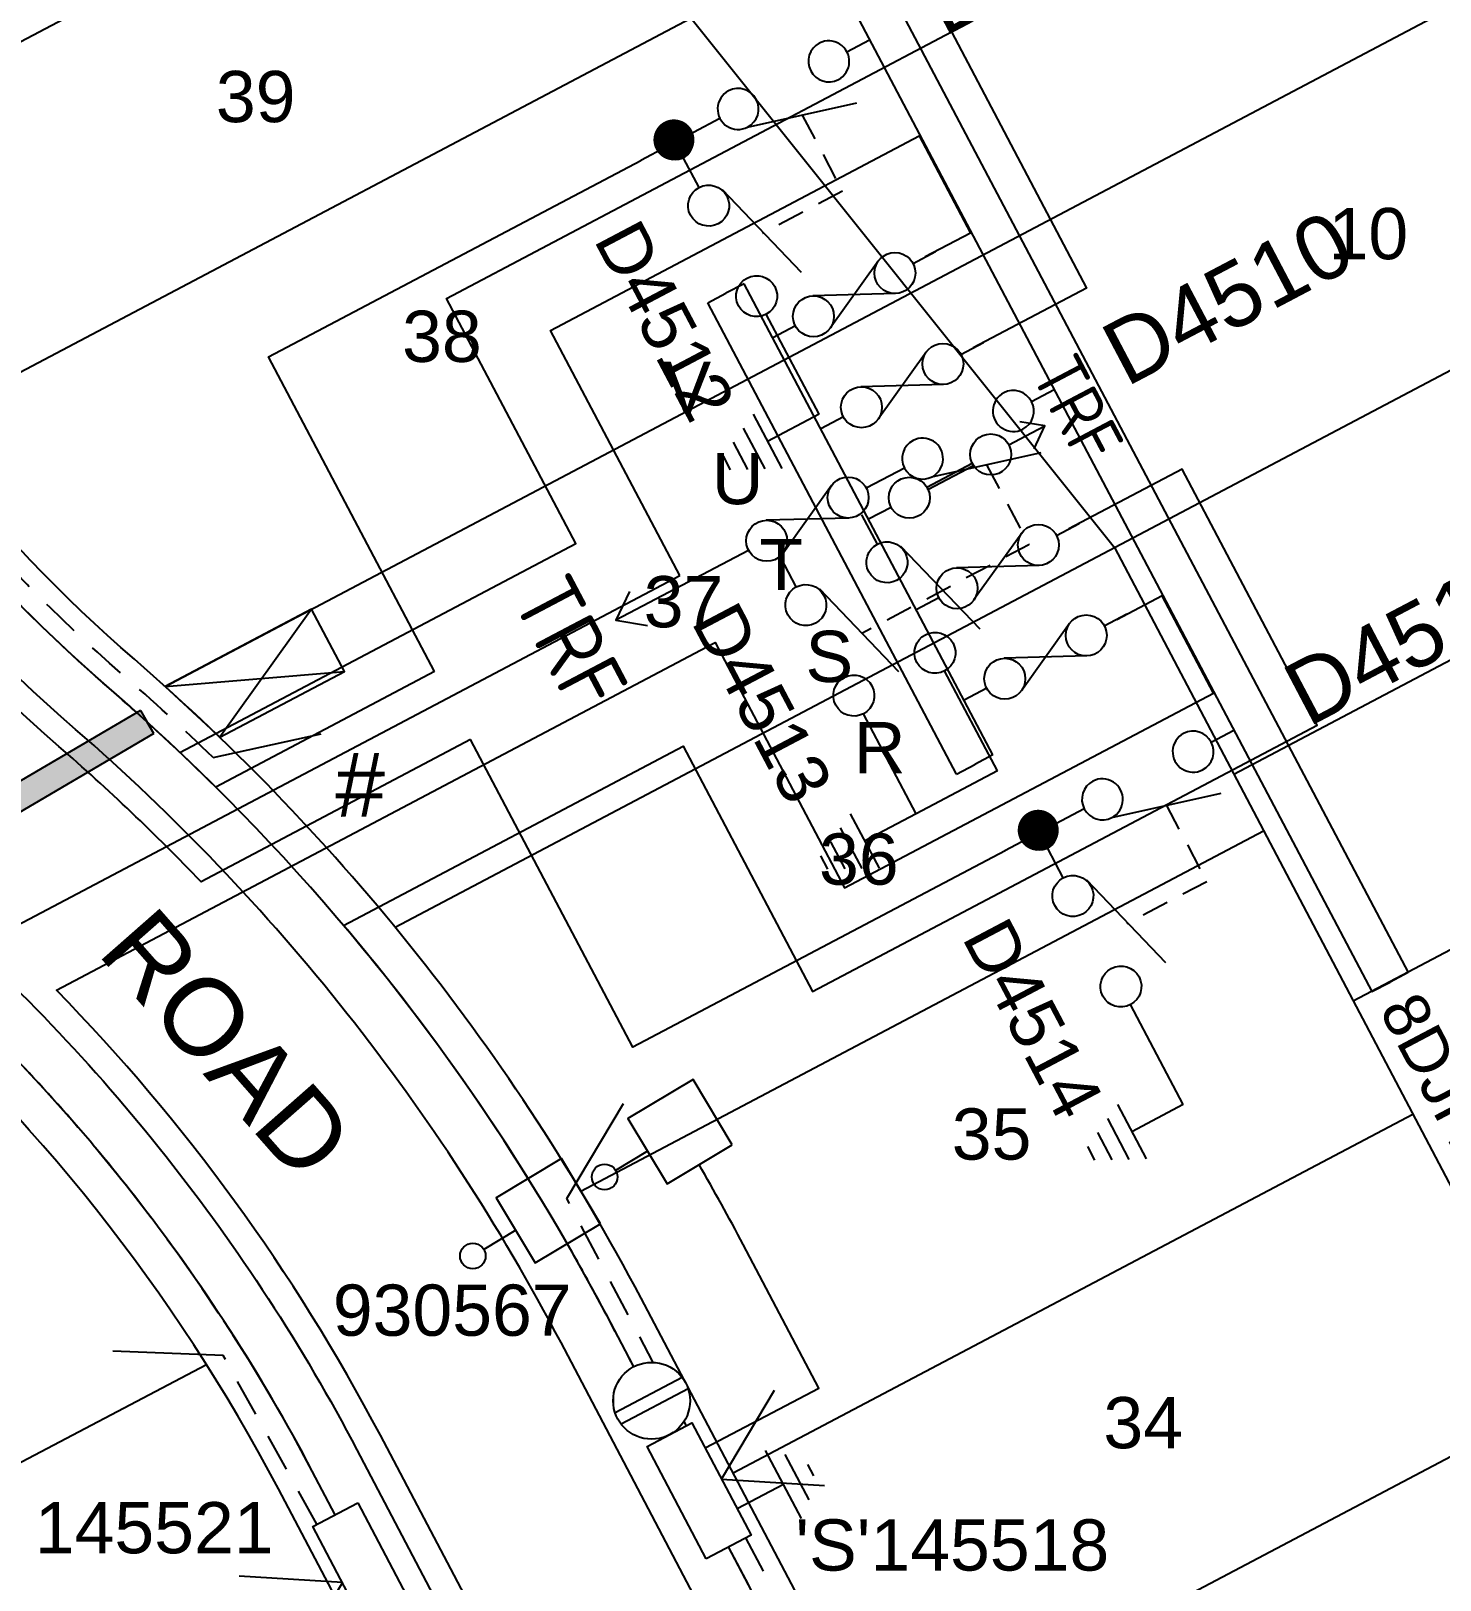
# Model space of a CAD drawing. Header units: metres. Extents: x 303535 to 303956, y 6270025 to 6270431.
# Drawn here: x 303703.1 to 303758.1, y 6270239 to 6270299.5 of the extents above; entities that cross this region are included whole.
import ezdxf
from ezdxf.enums import TextEntityAlignment as Align

# ---------------------------------------------------------------- set-up
doc = ezdxf.new("R2010")
doc.units = ezdxf.units.M
doc.header["$LTSCALE"] = 0.7
for name, pattern in [('A', [0]), ('Cable Exist OH', [1, 1, 0]), ('CENTERX2', [101.6, 63.5, -12.7, 12.7, -12.7]), ('Dash', [5, 3, -2]), ('IE Trench LV', [6.5, 5, -1.5])]:
    doc.linetypes.add(name, pattern=pattern)
doc.layers.get('0').update_dxf_attribs({"color": 6})
for name, color, linetype in [('_User Miscellaneous1', 3, 'Continuous'), ('_User Miscellaneous11', 7, 'Continuous'), ('_User Miscellaneous4', 7, 'Continuous'), ('_User Miscellaneous7', 150, 'Continuous'), ('_User Miscellaneous8', 7, 'Continuous'), ('Cadastre Developer_SP_NEW', 4, 'Continuous'), ('Cadastre Roads_SP_NEW', 8, 'Continuous'), ('Duct_SP_NEW', 2, 'Continuous'), ('Equip_HV_NEW', 1, 'Continuous'), ('Equip_LV_MOD', 5, 'Continuous'), ('Equip_LV_NEW', 5, 'Continuous'), ('Mains_HV_NEW_U72', 2, 'Continuous'), ('Mains_LV_NEW_R6', 2, 'Continuous'), ('Mains_LV_NEW_T84', 2, 'Continuous'), ('Services_SP_NEW_UG', 2, 'Continuous'), ('Sub_LV_EXT', 5, 'Continuous'), ('Sub_SP_NEW', 2, 'Continuous'), ('SupportsUG_SP_LV_NEW', 2, 'Continuous'), ('SupportsUG_SP_LV_SL_NEW', 2, 'Continuous'), ('Trench_SP_NEW', 2, 'Continuous')]:
    doc.layers.add(name, color=color, linetype=linetype)
doc.layers.add('_User Miscellaneous5', color=7, linetype='Continuous', lineweight=35)
doc.layers.add('_User Notes', color=7, linetype='Continuous', plot=False)
doc.styles.add('ARIAL', font='arial.ttf', dxfattribs={"height": 2})
doc.styles.add('iecARIAL', font='arial.ttf', dxfattribs={"height": 2})
doc.styles.add('IESYMBOL1', font='isocp.shx')
doc.styles.add('POLE_LABEL', font='arial.ttf')
doc.styles.add('SL_LABEL', font='arial.ttf')
doc.styles.get("Standard").update_dxf_attribs({"font": 'arial.ttf'})
doc.styles.add('style1', font='iso3098b.shx')
doc.styles.add('SWG_LABEL', font='arial.ttf')
doc.styles.add('SWITCH_LABEL', font='arial.ttf', dxfattribs={"height": 2.5})
doc.linetypes.add('Cable New UG', pattern='A,8,-1,["x",style1,S=3.5,R=0,X=0.35,Y=-1],-3.5', length=12.5)
doc.linetypes.add('Cable Z', pattern='A,8,-1,["Z",Standard,S=2.5,R=0,X=0.35,Y=-1.25],-3.5', length=12.5)
doc.linetypes.add('IE Trench HV', pattern='A,8,-2,["/",style1,S=2.5,R=0,X=0.1,Y=-1],-4.5', length=14.5)

# ---------------------------------------------------------------- blocks, each defined once
blk = doc.blocks.new('*U49')
at = {"layer": '_User Miscellaneous7', "lineweight": -3}
blk.add_lwpolyline([(0, -3.03), (0, -1.58)], dxfattribs=at)
blk.add_lwpolyline([(-1.485, -6), (1.485, -6), (1.485, -3.03), (-1.485, -3.03)], close=True, dxfattribs=at)
blk.add_circle((0, -1.08), 0.5, dxfattribs=at)
at = {"layer": '_User Miscellaneous8', "color": 2, "lineweight": -3}
blk.add_lwpolyline([(-1.485, 0), (1.485, 0), (1.485, 2.97), (-1.485, 2.97)], close=True, dxfattribs=at)
at = {"style": 'POLE_LABEL', "flags": 9}
blk.add_attdef('STRUCTURE_PLANT_NUMBER', text='', height=0.2, dxfattribs=at).set_placement((1.641, 1.727), align=Align.MIDDLE_LEFT)
for tag, flags, p in [('STREET_CODE', 9, (1.641, 1.485)), ('COLUMN_TYPE', 9, (1.641, 1.285)), ('OWNED_BY', 9, (1.641, 1.085)), ('OPERATED_BY', 9, (1.641, 0.885)), ('MAINTAINED_BY', 9, (1.641, 0.685)), ('STATE', 9, (1.641, 0.485)), ('USAGE', 9, (1.641, 0.285)), ('LEGEND', 9, (1.641, 0.085)), ('SUBURB', 9, (1.641, -0.315)), ('STREETNAME', 9, (1.641, -0.515)), ('PARENT', 9, (1.641, -0.115)), ('LOCATION', 9, (1.641, -0.715)), ('NOTES', 9, (1.641, -0.915)), ('LABEL_ALIGNMENT', 9, (1.641, -1.115)), ('Z', 1, (1.641, -1.315))]:
    blk.add_attdef(tag, text='', height=0.2, dxfattribs=dict(flags=flags)).set_placement(p, align=Align.MIDDLE_LEFT)
at = {"layer": '_User Miscellaneous5', "style": 'ARIAL', "flags": 8}
blk.add_attdef('ASSET_NUM', text='', height=2, dxfattribs=at).set_placement((2, 3.485), align=Align.MIDDLE_LEFT)
blk = doc.blocks.new('*U61')
at = {"layer": '_User Miscellaneous8', "color": 2}
blk.add_line((0, 0), (0, 1.45), dxfattribs=at)
blk.add_circle((0, 1.95), 0.5, dxfattribs=at)
for tag, p, flags in [('Z', (0, 0), 1), ('OPERATED_BY', (0, -9.607), 9)]:
    blk.add_attdef(tag, p, '', height=0.2, dxfattribs=dict(flags=flags))
at = {"style": 'SL_LABEL', "flags": 9}
blk.add_attdef('STREET_CODE', text='', height=0.2, dxfattribs=at).set_placement((0, -0.2), align=Align.MIDDLE_LEFT)
at = {"flags": 9}
for tag, p in [('CONSTRUCTED_VOLTAGE', (0, -0.4)), ('CONTROL_TYPE', (0, -0.6)), ('LANTERN_PURPOSE', (0, -0.8)), ('LANTERN_TYPE', (0, -1)), ('NO_PHASES', (0, -1.2)), ('OPERATING_VOLTAGE', (0, -1.4)), ('ORIENTATION', (0, -1.6)), ('OWNED_BY', (0, -1.8)), ('STATE', (0, -2)), ('CEXIST', (0, -2.4)), ('USAGE', (0, -2.2)), ('CNEW', (0, -2.6)), ('CNUMBER', (0, -2.8)), ('CREMOVE', (0, -3)), ('CREPLACE', (0, -3.2)), ('LKINGHEIGHT', (0, -3.4)), ('LBRACKET', (0, -3.6)), ('LBRACKETVOCAB', (0, -3.8)), ('LCATEGORY', (0, -4)), ('LCHARGE1', (0, -4.2)), ('LCHARGE1PERCENT', (0, -4.4)), ('LCHARGE2', (0, -4.6)), ('LCHARGE2PERCENT', (0, -4.8)), ('LCHARGE3', (0, -5)), ('LCHARGE3PERCENT', (0, -5.2)), ('LEXIST', (0, -5.4)), ('LLAMP', (0, -5.6)), ('LLAMPVOCAB', (0, -5.8)), ('LMAST', (0, -6)), ('LMASTVOCAB', (0, -6.2)), ('LNEW', (0, -6.4)), ('LANTNUMBER', (0, -6.6)), ('LOUTREACH', (0, -7)), ('LOUTREACHVOCAB', (0, -7.2)), ('LRATECODE', (0, -7.4)), ('LREMOVE', (0, -7.6)), ('LREPLACE', (0, -7.8)), ('LTYPE', (0, -8)), ('LTYPEVOCAB', (0, -8.2)), ('LEGEND', (0, -8.4)), ('SUBURB', (0, -8.6)), ('STREETNAME', (0, -8.8)), ('LOCATION', (0, -9)), ('NOTES', (0, -9.2)), ('MAINTAINED_BY', (0, -9.863))]:
    blk.add_attdef(tag, text='', height=0.2, dxfattribs=at).set_placement(p, align=Align.MIDDLE_LEFT)
at = {"layer": '_User Notes', "style": 'SL_LABEL', "flags": 8}
blk.add_attdef('ASSET_NUM', text='', height=2.5, dxfattribs=at).set_placement((2, 2), align=Align.MIDDLE_LEFT)
at = {"layer": '_User Notes', "flags": 8}
blk.add_attdef('LNUMBER', text='', height=2.5, dxfattribs=at).set_placement((1.2, -2.8), align=Align.MIDDLE_LEFT)
blk = doc.blocks.new('*U68')
for p, q in [((-0.959, 1.375), (5.5, -1.375)), ((5.5, 1.375), (0, -1.375))]:
    blk.add_line(p, q)
blk.add_lwpolyline([(0, -1.375), (5.5, -1.375), (5.5, 1.375), (-0.959, 1.375)], close=True)
for tag, height, flags, p in [('ASSET_NUM', 3, 8, (5.84, 2.545)), ('STREET_CODE', 0.2, 9, (5.34, 0.545)), ('OPERATING_VOLTAGE', 0.2, 9, (5.34, 0.145)), ('ORIENTATION', 0.2, 9, (5.34, -0.055)), ('NO_PHASES', 0.2, 9, (5.34, 0.345)), ('OWNED_BY', 0.2, 9, (5.34, -0.255)), ('OPERATED_BY', 0.2, 9, (5.34, -0.455)), ('MAINTAINED_BY', 0.2, 9, (5.34, -0.655)), ('SECONDARY_VOLTAGE', 0.2, 9, (5.34, -1.055)), ('STATE', 0.2, 9, (5.34, -1.255)), ('CONSTRUCTED_VOLTAGE', 0.2, 9, (5.34, -0.855)), ('SUBSTATION_TYPE', 0.2, 9, (5.34, -1.655)), ('USAGE', 0.2, 9, (5.34, -1.855)), ('PARENT', 0.2, 9, (5.34, -1.455)), ('SUBURB', 0.2, 9, (5.34, -2.255)), ('STREETNAME', 0.2, 9, (5.34, -2.455)), ('LEGEND', 0.2, 9, (5.34, -2.055)), ('Z', 0.2, 1, (5.34, -3.055)), ('LOCATION', 0.2, 9, (5.34, -2.655)), ('NOTES', 0.2, 9, (5.34, -2.855))]:
    blk.add_attdef(tag, text='', height=height, dxfattribs=dict(flags=flags)).set_placement(p, align=Align.MIDDLE_LEFT)
blk = doc.blocks.new('*U48')
at = {"lineweight": -3}
blk.add_lwpolyline([(-2.475, 2.49), (2.475, 2.49), (2.475, 0.51), (-2.475, 0.51)], close=True, dxfattribs=at)
for tag, flags, p in [('STREET_CODE', 9, (1.5, 3.5)), ('OWNED_BY', 9, (1.5, 3.3)), ('OPERATED_BY', 9, (1.5, 3.1)), ('STATE', 9, (1.5, 2.7)), ('SUPPORT_TYPE', 9, (1.5, 2.5)), ('MAINTAINED_BY', 9, (1.5, 2.9)), ('USAGE', 9, (1.5, 2.3)), ('LEGEND', 9, (1.5, 2.1)), ('PARENT', 9, (1.5, 1.9)), ('SUBURB', 9, (1.5, 1.7)), ('STREETNAME', 9, (1.5, 1.5)), ('LOCATION', 9, (1.5, 1.3)), ('Z', 1, (1.5, 0.9)), ('NOTES', 9, (1.5, 1.1))]:
    blk.add_attdef(tag, text='', height=0.2, dxfattribs=dict(flags=flags)).set_placement(p, align=Align.MIDDLE_LEFT)
at = {"layer": '_User Miscellaneous4', "style": 'ARIAL', "flags": 8}
blk.add_attdef('ASSET_NUM', text='', height=2, dxfattribs=at).set_placement((2, 5.5), align=Align.MIDDLE_LEFT)
blk = doc.blocks.new('A$C1B2C29DD')
at = {"layer": 'Services_SP_NEW_UG', "color": 2, "flags": 128}
for points in [[(0, 0), (-2.1, 3.444)], [(0, 0), (2.1, 3.444)]]:
    blk.add_lwpolyline(points, dxfattribs=at)
blk = doc.blocks.new('*U94')
at = {"layer": 'Services_SP_NEW_UG', "color": 2, "flags": 128}
blk.add_lwpolyline([(10.014, -0.52), (12.176, 3.214)], dxfattribs=at)
at = {"layer": 'Services_SP_NEW_UG', "color": 2, "linetype": 'Dash', "ltscale": 0.7, "flags": 128}
blk.add_lwpolyline([(2.489, -0.693), (10.014, -0.52)], dxfattribs=at)
blk = doc.blocks.new('*U84')
at = {"layer": 'Services_SP_NEW_UG', "color": 2, "flags": 128}
blk.add_lwpolyline([(12.5, -0.75), (14.746, 2.934)], dxfattribs=at)
at = {"layer": 'Services_SP_NEW_UG', "color": 2, "linetype": 'Dash', "ltscale": 0.7, "flags": 128}
blk.add_lwpolyline([(2.473, -0.75), (12.5, -0.75)], dxfattribs=at)
blk = doc.blocks.new('*U79')
at = {"layer": 'Services_SP_NEW_UG', "color": 2, "flags": 128}
blk.add_lwpolyline([(-12.5, -0.75), (-14.747, 2.934)], dxfattribs=at)
at = {"layer": 'Services_SP_NEW_UG', "color": 2, "linetype": 'Dash', "ltscale": 0.7, "flags": 128}
blk.add_lwpolyline([(-2.473, -0.75), (-12.5, -0.75)], dxfattribs=at)
blk = doc.blocks.new('*U128')
h = blk.add_hatch(color=256)
edge = h.paths.add_edge_path()
edge.add_line((2.598, 0.05), (4.601, 0.05))
edge.add_arc((5.4, 0.011), 0.8, 177.23529, 184.40267)
edge.add_line((4.602, -0.05), (2.598, -0.05))
edge.add_arc((1.8, 0), 0.8, 356.41668, 363.58332)
blk.add_line((7.2, 0.013), (7.798, 0.013))
for points in [[(6.998, -0.587), (7.798, 0.013), (6.998, 0.613)], [(1, 0), (0, 0)], [(2.598, 0.05), (4.601, 0.05)], [(6.2, 0.013), (7.2, 0.013)], [(2.598, -0.05), (4.602, -0.05)]]:
    blk.add_lwpolyline(points)
for centre in [(1.8, 0), (5.4, 0.011)]:
    blk.add_circle(centre, 0.8)
for centre, start, end in [((1.8, 0), 356.41668, 3.58332), ((5.4, 0.011), 177.23529, 184.40267)]:
    blk.add_arc(centre, 0.8, start, end)
at = {"style": 'IESYMBOL1'}
blk.add_text('TRF', height=2, rotation=270, dxfattribs=at).set_placement((9.238, 0.013), align=Align.MIDDLE_CENTER)
at = {"flags": 1}
blk.add_attdef('Z', (0, 0), '', height=0.2, dxfattribs=at)
at = {"layer": 'Sub_LV_EXT', "flags": 1}
for tag, p in [('USAGE', (2.14, -1.142)), ('ORIENTATION', (2.14, -1.527)), ('NOTES', (2.14, -3.066))]:
    blk.add_attdef(tag, p, '', height=0.2, dxfattribs=at)
blk = doc.blocks.new('LV_UG_DFUSE_CLOSED_NEW')
for points in [[(5.04, 0.726), (2.156, -0.717)], [(5.049, -0.707), (2.156, 0.717)], [(1, 0), (0, 0)], [(6.2, 0.013), (7.2, 0.013)]]:
    blk.add_lwpolyline(points)
for centre in [(1.8, 0), (5.4, 0.011)]:
    blk.add_circle(centre, 0.8)
for tag, flags, p in [('ACTUAL_STATUS', 9, (1.5, 0)), ('OPERATED_BY', 9, (1.5, -0.6)), ('CONSTRUCTED_VOLTAGE', 9, (1.5, -0.2)), ('NO_PHASES', 9, (1.5, -0.4)), ('OWNED_BY', 9, (1.5, -1)), ('OPERATING_VOLTAGE', 9, (1.5, -1.2)), ('MAINTAINED_BY', 9, (1.5, -0.8)), ('ORIENTATION', 9, (1.5, -1.4)), ('STATE', 9, (1.5, -1.6)), ('SWITCH_TYPE', 9, (1.5, -1.8)), ('Z', 1, (1.5, -2.4)), ('USAGE', 9, (1.5, -2)), ('NOTES', 9, (1.5, -2.2))]:
    blk.add_attdef(tag, text='', height=0.2, dxfattribs=dict(flags=flags)).set_placement(p, align=Align.MIDDLE_LEFT)
blk = doc.blocks.new('Earth')
for p, q in [((0, -2.044), (0, 0)), ((-1.5, -2.044), (1.5, -2.044)), ((-1, -2.644), (1, -2.644)), ((-0.25, -3.244), (0.25, -3.244))]:
    blk.add_line(p, q)
blk = doc.blocks.new('*U148')
blk.add_wipeout([(-1.056, -0.443), (-1.18, -0.584), (-1.286, -0.739), (-1.371, -0.906), (-1.435, -1.083), (-1.476, -1.266), (-1.493, -1.453), (-1.487, -1.64), (-1.458, -1.826), (-1.406, -2.006), (-1.331, -2.178), (-1.236, -2.339), (-1.121, -2.488), (-0.988, -2.62), (-0.84, -2.735), (-0.679, -2.831), (-0.506, -2.906), (-0.326, -2.958), (-0.141, -2.987), (0.047, -2.993), (0.233, -2.976), (0.416, -2.935), (0.593, -2.871), (0.76, -2.786), (0.915, -2.681), (1.056, -2.557), (1.18, -2.416), (1.286, -2.261), (1.371, -2.094), (1.435, -1.917), (1.476, -1.734), (1.493, -1.547), (1.487, -1.36), (1.458, -1.174), (1.406, -0.994), (1.331, -0.822), (1.236, -0.661), (1.121, -0.512), (0.988, -0.38), (0.84, -0.265), (0.679, -0.169), (0.506, -0.094), (0.326, -0.042), (0.141, -0.013), (-0.047, -0.007), (-0.233, -0.024), (-0.416, -0.065), (-0.593, -0.129), (-0.76, -0.214), (-0.915, -0.319)])
for p, q in [((-1.479, -1.25), (1.479, -1.25)), ((-1.479, -1.75), (1.479, -1.75))]:
    blk.add_line(p, q)
blk.add_circle((0, -1.5), 1.5)
for tag, flags, p in [('ACTUAL_STATUS', 9, (1.5, 0)), ('OPERATING_VOLTAGE', 9, (1.5, -0.6)), ('CONSTRUCTED_VOLTAGE', 9, (1.5, -0.2)), ('NO_PHASES', 9, (1.5, -0.4)), ('ORIENTATION', 9, (1.5, -0.8)), ('STATE', 9, (1.5, -1)), ('SWITCH_TYPE', 9, (1.5, -1.2)), ('OWNED_BY', 9, (1.5, -1.8)), ('USAGE', 9, (1.5, -1.4)), ('NOTES', 9, (1.5, -1.6)), ('OPERATED_BY', 9, (1.5, -2)), ('MAINTAINED_BY', 9, (1.5, -2.2)), ('NUMBER_OF_PHASES', 9, (1.5, -2.4)), ('TYPE', 9, (1.5, -2.6)), ('Z', 1, (1.5, -2.8))]:
    blk.add_attdef(tag, text='', height=0.2, dxfattribs=dict(flags=flags)).set_placement(p, align=Align.MIDDLE_LEFT)
blk = doc.blocks.new('*U156')
for p, q in [((-1.6, 0), (-1.6, 45.086)), ((-1.6, 45.086), (-0.8, 45.086)), ((0, 45.086), (-0.8, 45.086)), ((0, 0), (0, 45.086)), ((-1.6, 0), (-0.8, 0)), ((0, 0), (-0.8, 0))]:
    blk.add_line(p, q)
at = {"style": 'ARIAL'}
blk.add_attdef('SWG_TYPE', text='', height=1.8, rotation=90, dxfattribs=at).set_placement((-0.8, 45.831), align=Align.MIDDLE_LEFT)
blk.add_attdef('SUB_TYPE', text='', height=1.8, rotation=90, dxfattribs=at).set_placement((-0.8, -0.757), align=Align.MIDDLE_RIGHT)
blk = doc.blocks.new('SWG_SIE_ES_NEW')
for p, q in [((-6.103, 0.747), (-1.804, 1.966)), ((2.223, -2.29), (4.623, -2.285)), ((2.524, -2.89), (4.324, -2.886)), ((2.826, -3.489), (4.026, -3.486)), ((3.127, -4.088), (3.727, -4.087))]:
    blk.add_line(p, q)
at = {"const_width": 0.8, "flags": 128}
blk.add_lwpolyline([(-9.091, -0.021, 1), (-8.291, -0.021, 1)], format="xyb", close=True, dxfattribs=at)
for points in [[(-5.789, -0.821, -1), (-5.793, 0.779, -1)], [(-1.789, -0.813, -1), (-1.793, 0.787, -1)]]:
    blk.add_lwpolyline(points, format="xyb", close=True)
for points in [[(-6.591, -0.023), (-7.891, -0.023)], [(3.423, -0.012), (-0.991, -0.012)], [(3.423, -0.012), (3.423, -2.288)]]:
    blk.add_lwpolyline(points)
at = {"flags": 1}
blk.add_attdef('Z', (0, 0), '', height=0.2, dxfattribs=at)
at = {"style": 'SWITCH_LABEL', "flags": 9}
blk.add_attdef('STREET_CODE', text='', height=0.2, dxfattribs=at).set_placement((0, -0.2), align=Align.MIDDLE_LEFT)
at = {"flags": 9}
for tag, p in [('ORIENTATION', (0, -0.4)), ('PARENT', (0, -0.6)), ('SUBURB', (0, -1)), ('STREETNAME', (0, -1.2)), ('USAGE', (0, -0.8)), ('LOCATION', (0, -1.4)), ('NOTES', (0, -1.6))]:
    blk.add_attdef(tag, text='', height=0.2, dxfattribs=at).set_placement(p, align=Align.MIDDLE_LEFT)
at = {"style": 'ARIAL', "flags": 8}
blk.add_attdef('ASSET_NUM', text='', height=2, dxfattribs=at).set_placement((-1.812, -3.151), align=Align.MIDDLE_CENTER)
blk = doc.blocks.new('SWG_SIE_SU_NEW')
blk.add_line((5.808, 0.79), (1.594, 1.938))
at = {"linetype": 'A', "lineweight": 0}
for p, q in [((8.381, 0.659), (8.379, -0.682)), ((8.579, -0.712), (8.581, 0.688)), ((8.781, 0.659), (8.779, -0.683)), ((7.981, 0.347), (7.98, -0.368)), ((8.18, -0.584), (8.181, 0.562)), ((8.98, -0.588), (8.981, 0.564)), ((9.181, 0.351), (9.18, -0.376))]:
    blk.add_line(p, q, dxfattribs=at)
at = {"linetype": 'Dash', "ltscale": 0.5}
blk.add_lwpolyline([(3.701, 1.364), (3.701, 4.733), (7.222, 4.733)], dxfattribs=at)
for points in [[(1.798, -0.802, 1), (1.802, 0.798, 1)], [(5.798, -0.81, 1), (5.802, 0.79, 1)]]:
    blk.add_lwpolyline(points, format="xyb", close=True)
for points in [[(1, 0), (0, 0)], [(6.6, -0.012), (10.1, -0.012)]]:
    blk.add_lwpolyline(points)
at = {"linetype": 'A', "lineweight": 0}
blk.add_circle((8.582, -0.012), 0.7, dxfattribs=at)
at = {"style": 'SWG_LABEL', "flags": 8}
blk.add_attdef('ASSET_NUM', text='', height=2, rotation=179.95437, dxfattribs=at).set_placement((-2.4, 0.012), align=Align.MIDDLE_LEFT)
at = {"flags": 1}
blk.add_attdef('Z', (0, 0), '', height=0.2, dxfattribs=at)
at = {"style": 'SWITCH_LABEL', "flags": 9}
blk.add_attdef('STREET_CODE', text='', height=0.2, dxfattribs=at).set_placement((0, 0), align=Align.MIDDLE_LEFT)
at = {"flags": 9}
for tag, p in [('ORIENTATION', (0, -0.2)), ('USAGE', (0, -0.6)), ('PARENT', (0, -0.4)), ('SUBURB', (0, -0.8)), ('STREETNAME', (0, -1)), ('LOCATION', (0, -1.2)), ('OPERATED_BY', (-0.009, -1.841)), ('OWNED_BY', (-0.003, -1.619)), ('NOTES', (0, -1.4)), ('MAINTAINED_BY', (-0.011, -2.048))]:
    blk.add_attdef(tag, text='', height=0.2, dxfattribs=at).set_placement(p, align=Align.MIDDLE_LEFT)
blk = doc.blocks.new('SWG_SIE_TRF_NOES_NEW')
for p, q in [((7.008, 0.801), (2.793, 1.949)), ((14.679, 0), (20.536, -0.004))]:
    blk.add_line(p, q)
for points in [[(2.998, -0.79, 1), (3.002, 0.81, 1)], [(6.998, -0.798, 1), (7.002, 0.801, 1)]]:
    blk.add_lwpolyline(points, format="xyb", close=True)
for points in [[(19.536, -0.753), (20.536, -0.004), (19.536, 0.747)], [(2.2, 0.011), (1.2, 0.011)], [(7.8, 0), (9.453, 0)]]:
    blk.add_lwpolyline(points)
at = {"flags": 1}
blk.add_attdef('Z', (0, 0), '', height=0.2, dxfattribs=at)
at = {"style": 'SWITCH_LABEL', "flags": 9}
blk.add_attdef('STREET_CODE', text='', height=0.2, dxfattribs=at).set_placement((0, -0.2), align=Align.MIDDLE_LEFT)
at = {"flags": 9}
for tag, p in [('ORIENTATION', (0, -0.4)), ('PARENT', (0, -0.6)), ('SUBURB', (0, -1)), ('STREETNAME', (0, -1.2)), ('USAGE', (0, -0.8)), ('LOCATION', (0, -1.4)), ('NOTES', (0, -1.6))]:
    blk.add_attdef(tag, text='', height=0.2, dxfattribs=at).set_placement(p, align=Align.MIDDLE_LEFT)
blk = doc.blocks.new('SWG_FUSE_NEW')
for points in [[(4.04, 0.726), (1.156, -0.717)], [(4.049, -0.707), (1.156, 0.717)]]:
    blk.add_lwpolyline(points)
for centre in [(0.8, 0), (4.4, 0.011)]:
    blk.add_circle(centre, 0.8)
at = {"style": 'SWITCH_LABEL', "flags": 8}
blk.add_attdef('ASSET_NUM', text='', height=2.5, rotation=179.95437, dxfattribs=at).set_placement((-2.4, 0), align=Align.MIDDLE_LEFT)
for tag, p, flags in [('Z', (0, 0), 1), ('ORIENTATION', (0.04, -4.4), 9), ('USAGE', (0.04, -5.4), 9)]:
    blk.add_attdef(tag, p, '', height=0.2, dxfattribs=dict(flags=flags))
at = {"flags": 9}
for tag, p in [('PARENT', (0, -1.6)), ('SUBURB', (0, -2.2)), ('STREETNAME', (0, -2.4))]:
    blk.add_attdef(tag, text='', height=0.2, dxfattribs=at).set_placement(p, align=Align.MIDDLE_LEFT)
blk = doc.blocks.new('SWG_SIE_TRF_NEW')
at = {"linetype": 'CENTERX2'}
blk.add_blockref('SWG_SIE_TRF_NOES_NEW', (0, 0), dxfattribs=at)
at = {"linetype": 'CENTERX2', "rotation": 180}
blk.add_blockref('SWG_FUSE_NEW', (14.679, 0), dxfattribs=at)
at = {"style": 'IESYMBOL1'}
blk.add_text('TRF', height=2.5, rotation=89.98256, dxfattribs=at).set_placement((22.515, -0.055), align=Align.MIDDLE_CENTER)
blk = doc.blocks.new('*U52')
for p, q in [((-6.103, 4.327), (-1.804, 5.547)), ((-6.103, 0.747), (-1.804, 1.966)), ((2.223, -2.29), (4.623, -2.285)), ((2.524, -2.89), (4.324, -2.886)), ((2.826, -3.489), (4.026, -3.486)), ((3.127, -4.088), (3.727, -4.087))]:
    blk.add_line(p, q)
at = {"linetype": 'Dash', "ltscale": 0.5, "flags": 128}
blk.add_lwpolyline([(-7.345, 8.776), (-3.811, 8.776), (-3.791, 1.399)], dxfattribs=at)
for points in [[(-5.789, 2.759, -1), (-5.793, 4.359, -1)], [(-1.789, 2.767, -1), (-1.793, 4.367, -1)], [(-5.789, -0.821, -1), (-5.793, 0.779, -1)], [(-1.789, -0.813, -1), (-1.793, 0.787, -1)]]:
    blk.add_lwpolyline(points, format="xyb", close=True)
for points in [[(-6.591, 3.558), (-7.891, 3.558)], [(3.423, 3.569), (-0.991, 3.569)], [(3.423, 3.569), (3.423, -0.012)], [(-6.591, -0.023), (-7.891, -0.023)], [(3.423, -0.012), (-0.991, -0.012)], [(3.423, -0.012), (3.423, -2.288)]]:
    blk.add_lwpolyline(points)
at = {"flags": 1}
blk.add_attdef('Z', (0, 0), '', height=0.2, dxfattribs=at)
at = {"style": 'SWITCH_LABEL', "flags": 9}
blk.add_attdef('STREET_CODE', text='', height=0.2, dxfattribs=at).set_placement((0, -0.2), align=Align.MIDDLE_LEFT)
at = {"flags": 9}
for tag, p in [('ORIENTATION', (0, -0.4)), ('PARENT', (0, -0.6)), ('SUBURB', (0, -1)), ('STREETNAME', (0, -1.2)), ('USAGE', (0, -0.8)), ('LOCATION', (0, -1.4)), ('NOTES', (0, -1.6))]:
    blk.add_attdef(tag, text='', height=0.2, dxfattribs=at).set_placement(p, align=Align.MIDDLE_LEFT)
at = {"style": 'ARIAL', "flags": 8}
blk.add_attdef('ASSET_NUM', text='', height=2, dxfattribs=at).set_placement((-1.812, -3.151), align=Align.MIDDLE_CENTER)

msp = doc.modelspace()

# ---------------------------------------------------------------- hatches: boundary and pattern name
at = {"layer": '_User Miscellaneous11'}
h = msp.add_hatch(color=256, dxfattribs=at)
h.dxf.hatch_style = 1
h.paths.add_polyline_path([(303707.897, 6270272.081), (303707.385, 6270272.986), (303695.599, 6270266.079), (303696.111, 6270265.174)])

# ---------------------------------------------------------------- linework, layer by layer
at = {"layer": 'Cadastre Developer_SP_NEW'}
for p, q in [((303692.61, 6270293.77), (303754.515, 6270326.447)), ((303698.635, 6270284.061), (303759.823, 6270316.36)), ((303708.343, 6270273.92), (303766.11, 6270304.413)), ((303728.871, 6270300.021), (303745.401, 6270279.347)), ((303717.318, 6270264.523), (303771.932, 6270293.351)), ((303750.058, 6270270.497), (303776.589, 6270284.502)), ((303745.401, 6270279.347), (303816.42, 6270144.393)), ((303754.715, 6270261.648), (303781.246, 6270275.652)), ((303724.574, 6270254.218), (303751.222, 6270268.285)), ((303730.513, 6270243.219), (303757.044, 6270257.223)), ((303709.956, 6270247.444), (303683.606, 6270233.577)), ((303736.334, 6270232.157), (303762.865, 6270246.161))]:
    msp.add_line(p, q, dxfattribs=at)
at = {"layer": 'Cadastre Developer_SP_NEW', "flags": 128}
for points in [[(303714.536, 6270337.152, -0.077875), (303737.964, 6270345.193, -0.182963), (303741.861, 6270344.455, -0.127361), (303748.801, 6270337.219), (303799.622, 6270240.733), (303853.196, 6270138.929), (303851.103, 6270132.17), (303806.885, 6270108.829), (303800.135, 6270110.92), (303726.921, 6270250.044, 0.093335), (303707.141, 6270274.982, -0.093335), (303693.341, 6270292.381), (303681.837, 6270314.242), (303683.93, 6270321.001)], [(303660.942, 6270308.862), (303603.809, 6270278.704), (303601.736, 6270271.955), (303658.087, 6270166.023), (303712.116, 6270064.458), (303718.908, 6270062.389), (303783.892, 6270096.692), (303785.985, 6270103.451), (303712.762, 6270242.593, 0.093335), (303696.662, 6270262.891, -0.093335), (303679.182, 6270284.929), (303667.687, 6270306.773), (303660.937, 6270308.863)]]:
    msp.add_lwpolyline(points, format="xyb", close=True, dxfattribs=at)
at = {"layer": 'Cadastre Roads_SP_NEW', "flags": 128}
for points in [[(303841.963, 6270123.387), (303808.338, 6270105.638, -0.414842), (303796.844, 6270109.203), (303723.799, 6270248.306, 0.093335), (303704.845, 6270272.246, -0.093335), (303690.256, 6270290.672), (303675.482, 6270318.806, -0.41384), (303679.047, 6270330.278)], [(303656.043, 6270318.161, -0.414588), (303667.53, 6270314.592), (303682.288, 6270286.488, 0.093335), (303698.944, 6270265.45, -0.093335), (303715.83, 6270244.121), (303788.902, 6270104.97, -0.413586), (303785.344, 6270093.501), (303719.111, 6270058.539, -0.370546), (303709.194, 6270061.259)]]:
    msp.add_lwpolyline(points, format="xyb", dxfattribs=at)
at = {"layer": 'Duct_SP_NEW'}
for p, q in [((303707.378, 6270272.982), (303695.592, 6270266.075)), ((303707.378, 6270272.982), (303707.641, 6270272.533)), ((303707.904, 6270272.085), (303696.118, 6270265.178)), ((303707.904, 6270272.085), (303707.641, 6270272.533))]:
    msp.add_line(p, q, dxfattribs=at)
at = {"layer": 'Equip_LV_MOD'}
for p, q in [((303730.945, 6270289.644), (303730.237, 6270289.271)), ((303740.655, 6270271.25), (303730.945, 6270289.644)), ((303729.53, 6270288.897), (303730.237, 6270289.271)), ((303739.24, 6270270.503), (303729.53, 6270288.897)), ((303739.24, 6270270.503), (303739.947, 6270270.876)), ((303740.655, 6270271.25), (303739.947, 6270270.876))]:
    msp.add_line(p, q, dxfattribs=at)
at = {"layer": 'Mains_HV_NEW_U72', "color": 2, "linetype": 'Cable New UG', "flags": 128}
for points in [[(303720.263, 6270271.846), (303709.745, 6270266.294, 0.023529), (303704.194, 6270271.581, -0.093335), (303689.359, 6270290.285), (303676.987, 6270313.794), (303680.183, 6270324.111), (303712.436, 6270341.132)], [(303718.862, 6270274.499), (303710.32, 6270269.99, 0.016795), (303706.159, 6270273.849, -0.093335), (303692.014, 6270291.682), (303680.22, 6270314.093), (303682.681, 6270322.037), (303713.651, 6270338.381)]]:
    msp.add_lwpolyline(points, format="xyb", dxfattribs=at)
for points in [[(303718.862, 6270274.499), (303712.375, 6270286.788), (303726.908, 6270294.46)], [(303741.129, 6270267.509), (303726.6, 6270259.84), (303720.263, 6270271.846)]]:
    msp.add_lwpolyline(points, dxfattribs=at)
at = {"layer": 'Mains_LV_NEW_R6', "color": 2, "linetype": 'Cable Z', "flags": 128}
msp.add_lwpolyline([(303729.422, 6270244.196), (303733.856, 6270246.529), (303730.903, 6270252.14, 0.009822), (303729.186, 6270255.253, 0.009822)], format="xyb", dxfattribs=at)
at = {"layer": 'Mains_LV_NEW_T84', "color": 2, "linetype": 'Cable New UG'}
for points in [[(303708.92, 6270271.347), (303724.379, 6270279.507), (303719.331, 6270289.071), (303739.035, 6270299.471), (303744.312, 6270289.474), (303739.89, 6270287.14)], [(303715.31, 6270264.59), (303728.561, 6270271.585), (303733.617, 6270262.007), (303753.32, 6270272.408), (303748.043, 6270282.406), (303743.621, 6270280.072)]]:
    msp.add_lwpolyline(points, dxfattribs=at)
at = {"layer": 'Mains_LV_NEW_T84', "color": 2, "linetype": 'Cable New UG', "flags": 128}
for points in [[(303728.433, 6270278.254), (303723.384, 6270287.818), (303737.782, 6270295.418), (303739.786, 6270291.622), (303738.017, 6270290.689)], [(303699.071, 6270262.755), (303728.433, 6270278.254)], [(303729.487, 6270275.466), (303729.813, 6270275.638), (303734.869, 6270266.061), (303749.267, 6270273.661), (303747.263, 6270277.456), (303745.495, 6270276.523)], [(303750.154, 6270202.676), (303730.338, 6270240.33)]]:
    msp.add_lwpolyline(points, dxfattribs=at)
for points in [[(303708.92, 6270271.347, 0.011026), (303706.159, 6270273.849, -0.041969), (303698.964, 6270281.227)], [(303707.144, 6270254.033, 0.030756), (303701.316, 6270260.61), (303698.532, 6270259.141, 0.014131), (303695.68, 6270261.758, -0.049376), (303685.182, 6270272.846), (303682.007, 6270276.984), (303684.387, 6270278.81), (303685.605, 6270277.223)], [(303766.097, 6270144.465), (303768.752, 6270145.862), (303716.744, 6270244.688, 0.072495), (303704.098, 6270262.064), (303729.487, 6270275.466)], [(303728.033, 6270244.71), (303725.594, 6270249.345, 0.053886), (303715.458, 6270264.415, 0.000679), (303715.31, 6270264.59, 0.000679)], [(303714.986, 6270241.588), (303714.089, 6270243.291, 0.044815), (303707.144, 6270254.033)]]:
    msp.add_lwpolyline(points, format="xyb", dxfattribs=at)
at = {"layer": 'Services_SP_NEW_UG', "color": 2, "linetype": 'Dash', "ltscale": 0.7, "flags": 128}
msp.add_lwpolyline([(303710.216, 6270271.143, 0.014198), (303706.65, 6270274.415, -0.041816), (303699.566, 6270281.676, -0.041816)], format="xyb", dxfattribs=at)
at = {"layer": 'Services_SP_NEW_UG', "color": 2, "flags": 128}
msp.add_lwpolyline([(303710.216, 6270271.143), (303714.431, 6270272.069)], dxfattribs=at)
at = {"layer": 'Trench_SP_NEW', "linetype": 'IE Trench HV', "flags": 128}
msp.add_lwpolyline([(303722.512, 6270254.714, 0.074888), (303706.159, 6270273.849, -0.041969), (303698.964, 6270281.227)], format="xyb", dxfattribs=at)
at = {"layer": 'Trench_SP_NEW', "linetype": 'IE Trench LV', "flags": 128}
for points in [[(303714.986, 6270241.588), (303714.089, 6270243.291, 0.093335), (303697.645, 6270264.025, -0.043492), (303688.641, 6270273.314)], [(303728.033, 6270244.71), (303725.594, 6270249.345, 0.00953), (303724.04, 6270252.167)]]:
    msp.add_lwpolyline(points, format="xyb", dxfattribs=at)
msp.add_lwpolyline([(303745.957, 6270210.65), (303730.338, 6270240.33)], dxfattribs=at)

# ---------------------------------------------------------------- block references
at = {"layer": 'Equip_HV_NEW', "linetype": 'CENTERX2'}
ref = msp.add_blockref('SWG_SIE_SU_NEW', (303735.845, 6270299.164), dxfattribs=dict(at, rotation=207.8277777789891))
ref.add_attrib('ASSET_NUM', 'D4509', dxfattribs={"layer": '0', "height": 2.5, "rotation": 27.78215, "style": 'SWG_LABEL'}).set_placement((303738.146, 6270300.366), align=Align.MIDDLE_LEFT)
at = {"layer": 'Equip_HV_NEW', "linetype": 'CENTERX2', "rotation": 207.8277777789891}
msp.add_blockref('*U156', (303734.405, 6270301.882), dxfattribs=at).add_auto_attribs({'SUB_TYPE': 'PS', 'SWG_TYPE': '8DJH RTR'})
at = {"layer": 'Equip_HV_NEW', "linetype": 'CENTERX2'}
ref = msp.add_blockref('SWG_SIE_ES_NEW', (303732.281, 6270287.582), dxfattribs=dict(at, rotation=297.8277777789891))
ref.add_attrib('ASSET_NUM', 'D4512', dxfattribs={"layer": '0', "height": 2, "rotation": 297.82778, "style": 'ARIAL'}).set_placement((303729.775, 6270284.557), align=Align.MIDDLE_RIGHT)
ref = msp.add_blockref('SWG_SIE_TRF_NEW', (303744.102, 6270286.083), dxfattribs=dict(at, rotation=207.8144291349849))
ref.add_attrib('ASSET_NUM', 'D4510', dxfattribs={"layer": '0', "height": 2.5, "rotation": 27.7688, "style": 'SWG_LABEL'}).set_placement((303745.272, 6270286.7), align=Align.MIDDLE_LEFT)
ref = msp.add_blockref('*U52', (303736.077, 6270271.987), dxfattribs=dict(at, rotation=297.8277777789891))
ref.add_attrib('ASSET_NUM', 'D4513', dxfattribs={"layer": '0', "height": 2, "rotation": 297.82778, "style": 'ARIAL'}).set_placement((303731.665, 6270273.277), align=Align.MIDDLE_CENTER)
ref = msp.add_blockref('SWG_SIE_SU_NEW', (303750.066, 6270272.214), dxfattribs=dict(at, rotation=207.8277777789891))
ref.add_attrib('ASSET_NUM', 'D4511', dxfattribs={"layer": '0', "height": 2.5, "rotation": 27.78215, "style": 'SWG_LABEL'}).set_placement((303752.367, 6270273.415), align=Align.MIDDLE_LEFT)
ref = msp.add_blockref('SWG_SIE_ES_NEW', (303746.502, 6270260.631), dxfattribs=dict(at, rotation=297.8277777789891))
ref.add_attrib('ASSET_NUM', 'D4514', dxfattribs={"layer": '0', "height": 2, "rotation": 297.82778, "style": 'ARIAL'}).set_placement((303744.15, 6270257.314), align=Align.MIDDLE_RIGHT)
at = {"layer": 'Equip_LV_NEW', "rotation": 27.82777777608194}
for name, p in [('LV_UG_DFUSE_CLOSED_NEW', (303732.061, 6270287.53)), ('LV_UG_DFUSE_CLOSED_NEW', (303733.934, 6270283.981)), ('*U128', (303735.8, 6270280.447)), ('LV_UG_DFUSE_CLOSED_NEW', (303737.664, 6270276.914)), ('LV_UG_DFUSE_CLOSED_NEW', (303739.529, 6270273.382))]:
    msp.add_blockref(name, p, dxfattribs=at)
at = {"layer": 'Equip_LV_NEW', "linetype": 'Cable Exist OH', "lineweight": 0, "rotation": 117.7555555543972}
msp.add_blockref('Earth', (303730.673, 6270241.819), dxfattribs=at)
at = {"layer": 'Services_SP_NEW_UG'}
for name, p, rotation in [('*U79', (303730.513, 6270243.219), 297.7555555649713), ('*U94', (303714.811, 6270238.699), 117.755555545344), ('*U84', (303730.513, 6270243.219), 297.755555545344)]:
    msp.add_blockref(name, p, dxfattribs=dict(at, rotation=rotation))
at = {"layer": 'Services_SP_NEW_UG', "color": 2}
for p, rotation in [((303730.062, 6270242.981), 297.7555555130568), ((303715.262, 6270238.936), 117.7555555130568)]:
    msp.add_blockref('A$C1B2C29DD', p, dxfattribs=dict(at, rotation=rotation))
at = {"layer": 'Sub_SP_NEW', "rotation": 27.82777777939324}
msp.add_blockref('*U68', (303709.833, 6270273.152), dxfattribs=at)
at = {"layer": 'SupportsUG_SP_LV_NEW'}
ref = msp.add_blockref('*U48', (303730.513, 6270243.219), dxfattribs=dict(at, rotation=117.7555555472808))
ref.add_attrib('ASSET_NUM_001', "'S'145518", (303732.946, 6270239.406), dxfattribs={"layer": '_User Miscellaneous4', "height": 2, "style": 'ARIAL'})
ref = msp.add_blockref('*U48', (303714.811, 6270238.699), dxfattribs=dict(at, rotation=297.7555555472808))
ref.add_attrib('ASSET_NUM_001', '145521', (303703.254, 6270240.08), dxfattribs={"layer": '_User Miscellaneous4', "height": 2, "style": 'ARIAL'})
at = {"layer": 'SupportsUG_SP_LV_SL_NEW', "ltscale": 0.5}
ref = msp.add_blockref('*U49', (303724.574, 6270254.218), dxfattribs=dict(at, rotation=120.9513823925132))
ref.add_attrib('ASSET_NUM_001', '930567', (303714.889, 6270248.573), dxfattribs={"layer": '_User Miscellaneous5', "height": 2, "style": 'ARIAL'})
at = {"layer": 'SupportsUG_SP_LV_SL_NEW', "ltscale": 0.5, "rotation": 120.9513823925132}
msp.add_blockref('*U61', (303722.027, 6270252.691), dxfattribs=at)

# ---------------------------------------------------------------- texts
at = {"layer": '_User Miscellaneous1', "color": 7, "insert": (303714.981, 6270271.331), "char_height": 2.5, "attachment_point": 1, "rotation": 0.15861, "style": 'ARIAL'}
msp.add_mtext_dynamic_manual_height_columns('{\\C3;#}', width=5, gutter_width=10, heights=[0], dxfattribs=at)
at = {"layer": 'Cadastre Developer_SP_NEW', "style": 'ARIAL'}
for s, p in [('39', (303710.325, 6270295.951)), ('10', (303753.76, 6270290.601)), ('38', (303717.594, 6270286.591)), ('37', (303727.025, 6270276.23)), ('36', (303733.87, 6270266.184)), ('35', (303739.052, 6270255.45)), ('34', (303744.97, 6270244.181))]:
    msp.add_text(s, height=2, dxfattribs=at).set_placement(p)
at = {"layer": 'Cadastre Roads_SP_NEW', "color": 2, "style": 'ARIAL'}
msp.add_text('ROAD', height=3, rotation=311.33368, dxfattribs=at).set_placement((303705.643, 6270263.522))
at = {"layer": 'Equip_LV_NEW', "char_height": 2, "width": 1.13185, "attachment_point": 1, "style": 'iecARIAL'}
for s, insert in [('V', (303727.795, 6270286.6)), ('U', (303729.684, 6270283.036)), ('T', (303731.542, 6270279.681)), ('S', (303733.339, 6270276.096)), ('R', (303735.229, 6270272.532))]:
    msp.add_mtext(s, dxfattribs=dict(at, insert=insert))

# ---------------------------------------------------------------- next in the draw order: block references
at = {"layer": 'Equip_LV_NEW', "linetype": 'Cable Exist OH', "lineweight": 0, "rotation": 207.7555555534242}
msp.add_blockref('*U148', (303728.033, 6270244.71), dxfattribs=at)

doc.saveas('drawing.dxf')
